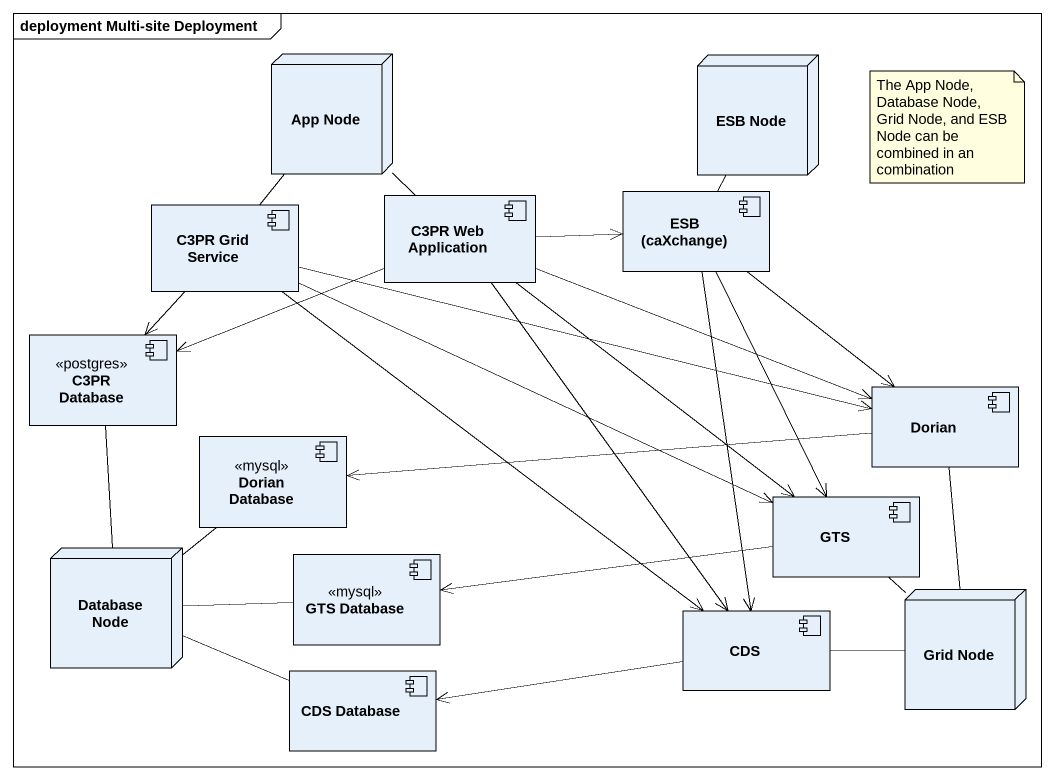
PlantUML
@startuml
mainframe deployment Multi-site Deployment
node "App Node" as App_Node
node "ESB Node" as ESB_Node
component "C3PR Grid Service" as C3PR_Grid_Service
component "C3PR Web Application" as C3PR_Web_Application
component "ESB (caXchange)" as ESB_caXchange
component "C3PR Database" as C3PR_Database <<postgres>>
component Dorian
component "Dorian Database" as Dorian_Database <<mysql>>
component GTS
node "Database Node" as Database_Node
component "GTS Database" as GTS_Database <<mysql>>
node "Grid Node" as Grid_Node
component CDS
component "CDS Database" as CDS_Database
App_Node -- C3PR_Grid_Service
App_Node -- C3PR_Web_Application
ESB_Node -- ESB_caXchange
C3PR_Grid_Service --> C3PR_Database
C3PR_Grid_Service -right-> Dorian
C3PR_Grid_Service -right-> GTS
C3PR_Grid_Service --> CDS
C3PR_Web_Application -right-> ESB_caXchange
C3PR_Web_Application -left-> C3PR_Database
C3PR_Web_Application -right-> Dorian
C3PR_Web_Application --> GTS
C3PR_Web_Application --> CDS
ESB_caXchange --> Dorian
ESB_caXchange --> GTS
ESB_caXchange --> CDS
Dorian -left-> Dorian_Database
Dorian -- Grid_Node
Dorian_Database -- Database_Node
GTS -left-> GTS_Database
GTS -- Grid_Node
Database_Node -up- C3PR_Database
Database_Node -right- GTS_Database
Database_Node -right- CDS_Database
CDS -right- Grid_Node
CDS -left-> CDS_Database
note as N1
  The App Node, Database Node, Grid Node, and ESB Node can be combined in an combination
end note
@enduml
